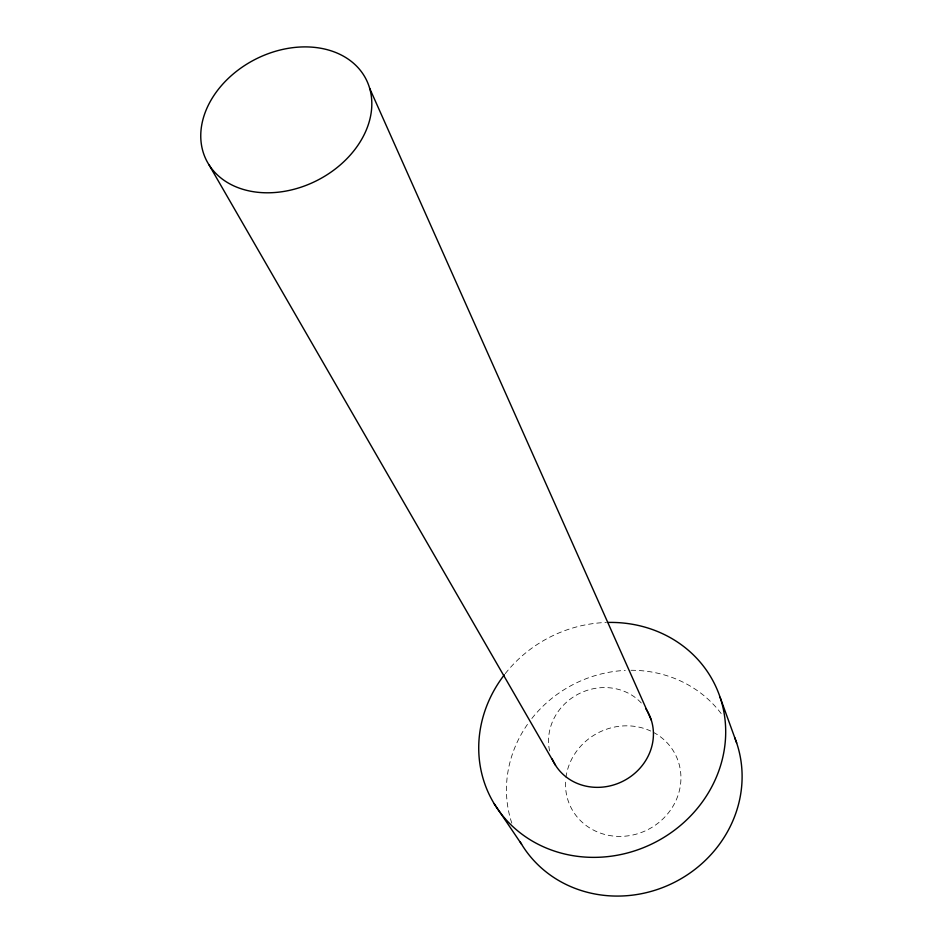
<?xml version="1.0" encoding="UTF-8"?>
<svg xmlns="http://www.w3.org/2000/svg" width="943" height="943" viewBox="0 0 943 943"><rect width="100%" height="100%" fill="white"/><g stroke="black" fill="none" stroke-linecap="round" stroke-linejoin="round"><path stroke-width="0.71" stroke-dasharray="4.71 3.54" d="M511.813 823.18A119.525 111.121 -27 0 1 528.375 723.092M531.84 718.495A119.525 111.121 -27 0 1 625.28 670.414M631.008 670.273A119.525 111.121 -27 0 1 722.821 715.82M653.299 732.298A58.549 54.423 -27 0 1 676.414 799.523A58.549 54.423 -27 0 1 608.989 835.415A58.549 54.423 -27 0 1 565.788 778.883M565.953 777.433A58.549 54.423 -27 0 1 650.705 731.025M505.236 673.656A125.525 115.305 -27 0 1 606.42 622.474M549.604 750.899A53.327 48.965 -27 0 1 578.248 694.095A53.327 48.965 -27 0 1 641.346 703.03"/><path stroke-width="1.41" d="M494.25 803.825L521.597 844.28M209.134 165.049L555.533 765.315M369.656 88.3A89.526 67.99 -27 0 1 261.152 192.584A89.526 67.99 -27 0 1 228.041 78.658A89.526 67.99 -27 0 1 369.656 88.3L651.318 720.134M720.11 697.313L736.66 742.943M734.656 737.497A119.525 111.121 -27 0 1 672.559 883.261A119.525 111.121 -27 0 1 520.123 841.781M607.858 622.439A125.525 115.305 -27 0 1 721.89 760.966A125.525 115.305 -27 0 1 548.213 848.818A125.525 115.305 -27 0 1 504.352 674.787M645.766 708.617A53.327 48.965 -27 0 1 624.384 780.474A53.327 48.965 -27 0 1 552.209 759.009"/></g></svg>
